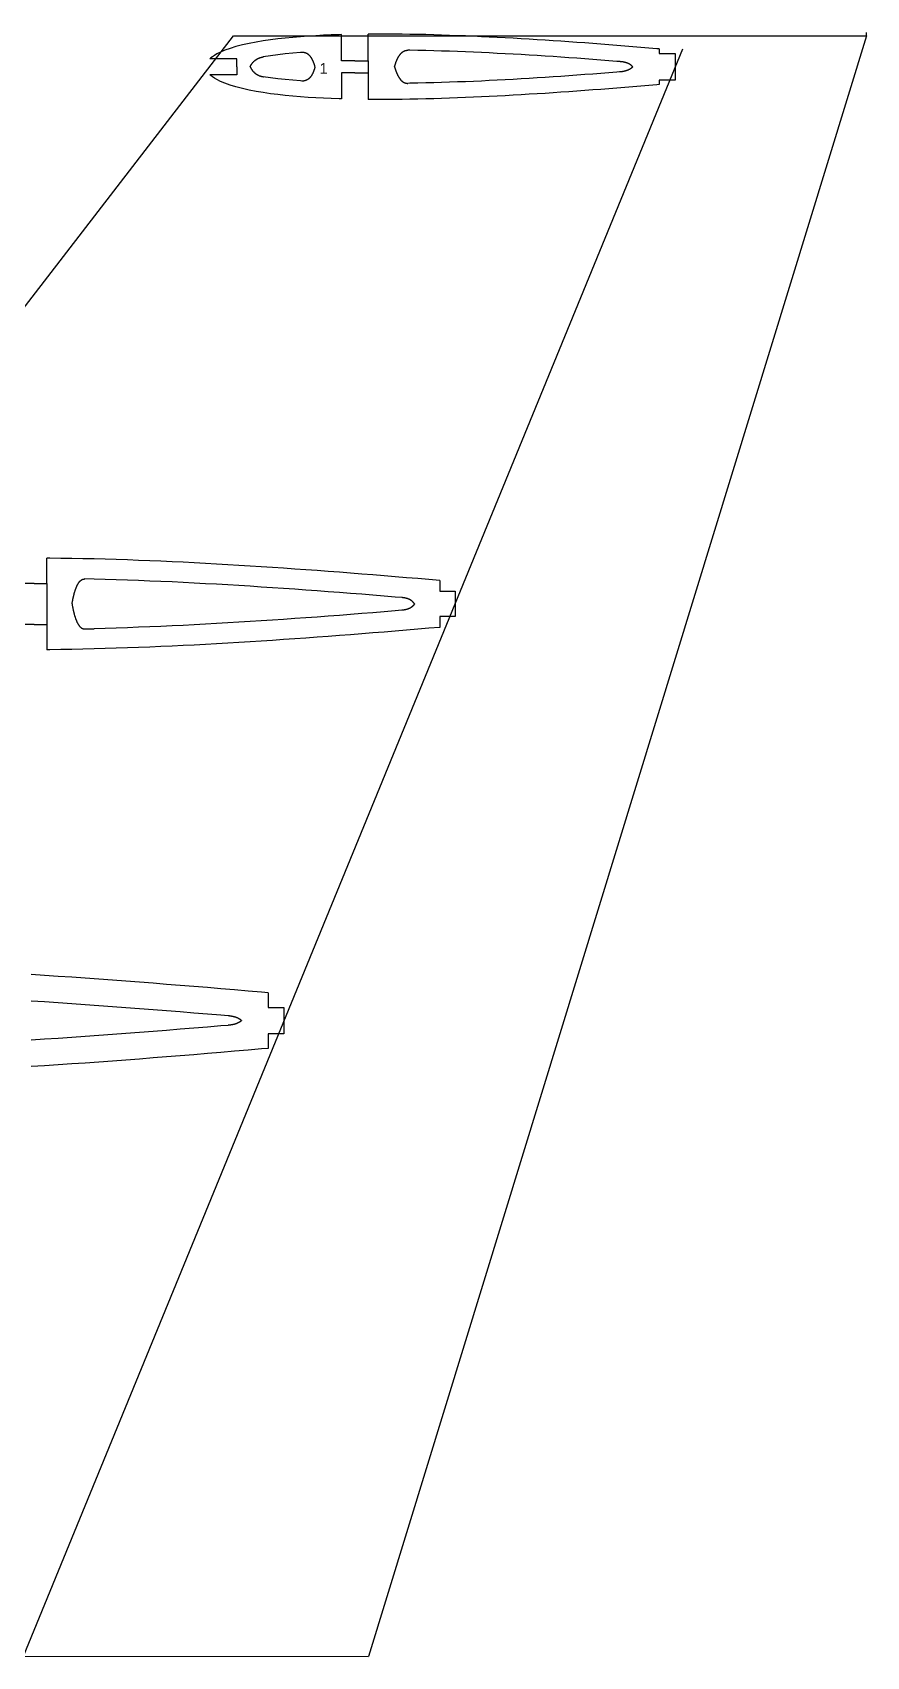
# Model space of a CAD drawing. Header units: millimetres. Extents: x 126 to 551, y 135 to 428.
# Drawn here: x 493.08 to 516.68, y 382.42 to 428.39 of the extents above; entities that cross this region are included whole.
import ezdxf

# ---------------------------------------------------------------- set-up
doc = ezdxf.new("R2010")
doc.units = ezdxf.units.MM
doc.layers.add('0___1', color=7, linetype='Continuous')
doc.layers.add('7', color=7, linetype='Continuous')
doc.styles.get("Standard").update_dxf_attribs({"font": 'arial.ttf'})

# ---------------------------------------------------------------- blocks, each defined once
blk = doc.blocks.new('*U21')
at = {"layer": '0___1'}
blk.add_text('1', height=2, dxfattribs=at).set_placement((-1073.86, 2538.17))

msp = doc.modelspace()

# ---------------------------------------------------------------- linework, layer by layer
at = {"color": 2}
for p, q in [((463.544, 382.566), (498.765, 428.293)), ((516.681, 428.293), (502.583, 382.416)), ((511.469, 427.918), (492.813, 382.416))]:
    msp.add_line(p, q, dxfattribs=at)
at = {"color": 3}
for p, q in [((498.765, 428.293), (516.681, 428.293)), ((516.681, 428.293), (516.681, 428.387))]:
    msp.add_line(p, q, dxfattribs=at)
for p, q in [((501.824, 427.585), (501.824, 428.326)), ((502.574, 427.585), (502.574, 428.34)), ((498.861, 427.641), (498.1, 427.641)), ((498.861, 427.416), (498.861, 427.641)), ((502.199, 427.585), (501.824, 427.585)), ((502.199, 427.585), (502.574, 427.585)), ((502.574, 427.585), (502.574, 427.246)), ((510.814, 427.921), (510.814, 427.791)), ((510.814, 427.791), (511.264, 427.791)), ((511.264, 427.791), (511.264, 427.041)), ((498.861, 427.191), (498.1, 427.191)), ((498.861, 427.416), (498.861, 427.191)), ((502.199, 427.246), (501.824, 427.246)), ((501.824, 427.246), (501.824, 426.505)), ((502.199, 427.246), (502.574, 427.246)), ((502.574, 427.246), (502.574, 426.492)), ((510.814, 427.041), (510.814, 426.911)), ((511.264, 427.041), (510.814, 427.041)), ((493.48, 412.79), (493.48, 413.505)), ((504.605, 412.873), (504.605, 412.568)), ((493.122, 412.79), (492.764, 412.79)), ((493.122, 412.79), (493.48, 412.79)), ((493.48, 412.79), (493.48, 411.63)), ((504.605, 412.568), (505.035, 412.568)), ((505.035, 412.568), (505.035, 411.852)), ((493.122, 411.63), (492.764, 411.63)), ((493.122, 411.63), (493.48, 411.63)), ((493.48, 411.63), (493.48, 410.915)), ((494.555, 411.504), (494.821, 411.51)), ((504.605, 411.852), (504.605, 411.548)), ((505.035, 411.852), (504.605, 411.852)), ((499.743, 401.203), (499.743, 400.791)), ((499.743, 400.791), (500.193, 400.791)), ((500.193, 400.791), (500.193, 400.041)), ((499.743, 400.041), (499.743, 399.628)), ((500.193, 400.041), (499.743, 400.041))]:
    msp.add_line(p, q)
at = {"color": 242, "true_color": 0xcd2027}
msp.add_line((373.409, 382.51), (502.583, 382.416), dxfattribs=at)
for points in [[(499.236, 427.416, 0), (499.239, 427.421, 0), (499.242, 427.425, 0), (499.243, 427.431, 0), (499.246, 427.436, 0), (499.248, 427.44, 0), (499.251, 427.445, 0), (499.254, 427.449, 0), (499.257, 427.454, 0), (499.258, 427.458, 0), (499.261, 427.463, 0), (499.264, 427.467, 0), (499.267, 427.472, 0), (499.269, 427.476, 0), (499.272, 427.481, 0), (499.275, 427.485, 0), (499.278, 427.49, 0), (499.281, 427.494, 0), (499.284, 427.499, 0), (499.287, 427.503, 0), (499.29, 427.506, 0), (499.293, 427.511, 0), (499.296, 427.515, 0), (499.299, 427.52, 0), (499.302, 427.523, 0), (499.305, 427.527, 0), (499.308, 427.53, 0), (499.312, 427.535, 0), (499.315, 427.539, 0), (499.318, 427.542, 0), (499.321, 427.547, 0), (499.324, 427.55, 0), (499.329, 427.553, 0), (499.332, 427.557, 0), (499.335, 427.56, 0), (499.339, 427.565, 0), (499.342, 427.568, 0), (499.345, 427.571, 0), (499.35, 427.574, 0), (499.353, 427.578, 0), (499.357, 427.581, 0), (499.36, 427.584, 0), (499.365, 427.587, 0), (499.368, 427.59, 0), (499.372, 427.593, 0), (499.375, 427.596, 0), (499.38, 427.601, 0), (499.383, 427.604, 0), (499.387, 427.607, 0), (499.392, 427.608, 0), (499.395, 427.611, 0), (499.399, 427.614, 0), (499.404, 427.617, 0), (499.408, 427.62, 0), (499.411, 427.623, 0), (499.416, 427.626, 0), (499.42, 427.628, 0), (499.425, 427.631, 0), (499.429, 427.634, 0), (499.432, 427.635, 0), (499.437, 427.638, 0), (499.441, 427.641, 0), (499.446, 427.643, 0), (499.45, 427.646, 0), (499.455, 427.647, 0), (499.459, 427.65, 0), (499.464, 427.652, 0), (499.468, 427.655, 0), (499.473, 427.656, 0), (499.479, 427.659, 0), (499.483, 427.661, 0), (499.488, 427.662, 0), (499.492, 427.665, 0), (499.497, 427.667, 0), (499.501, 427.668, 0), (499.507, 427.67, 0), (499.512, 427.673, 0), (499.516, 427.674, 0), (499.522, 427.676, 0), (499.527, 427.677, 0), (499.531, 427.679, 0), (499.537, 427.68, 0), (499.542, 427.682, 0), (499.546, 427.683, 0), (499.552, 427.685, 0), (499.557, 427.686, 0), (499.563, 427.688, 0), (499.567, 427.689, 0), (499.573, 427.691, 0), (499.579, 427.692, 0), (499.584, 427.692, 0), (499.59, 427.694, 0), (499.594, 427.695, 0), (499.6, 427.697, 0), (499.606, 427.697, 0), (499.611, 427.698, 0)], [(501.073, 427.416, 0), (501.072, 427.425, 0), (501.069, 427.433, 0), (501.066, 427.442, 0), (501.064, 427.451, 0), (501.061, 427.458, 0), (501.058, 427.467, 0), (501.057, 427.476, 0), (501.054, 427.484, 0), (501.051, 427.491, 0), (501.049, 427.5, 0), (501.046, 427.508, 0), (501.043, 427.515, 0), (501.04, 427.523, 0), (501.037, 427.53, 0), (501.034, 427.538, 0), (501.031, 427.545, 0), (501.028, 427.553, 0), (501.027, 427.56, 0), (501.024, 427.566, 0), (501.021, 427.574, 0), (501.018, 427.581, 0), (501.013, 427.587, 0), (501.01, 427.595, 0), (501.007, 427.601, 0), (501.004, 427.607, 0), (501.001, 427.614, 0), (500.998, 427.62, 0), (500.995, 427.626, 0), (500.992, 427.632, 0), (500.988, 427.638, 0), (500.985, 427.644, 0), (500.982, 427.65, 0), (500.979, 427.656, 0), (500.974, 427.661, 0), (500.971, 427.667, 0), (500.968, 427.673, 0), (500.964, 427.677, 0), (500.961, 427.683, 0), (500.956, 427.688, 0), (500.953, 427.692, 0), (500.949, 427.698, 0), (500.946, 427.703, 0), (500.941, 427.707, 0), (500.938, 427.712, 0), (500.934, 427.716, 0), (500.931, 427.721, 0), (500.926, 427.725, 0), (500.922, 427.73, 0), (500.919, 427.734, 0), (500.914, 427.737, 0), (500.91, 427.742, 0), (500.907, 427.746, 0), (500.902, 427.749, 0), (500.898, 427.754, 0), (500.893, 427.757, 0), (500.89, 427.76, 0), (500.886, 427.763, 0), (500.881, 427.767, 0), (500.877, 427.77, 0), (500.872, 427.773, 0), (500.868, 427.776, 0), (500.863, 427.779, 0), (500.859, 427.782, 0), (500.854, 427.784, 0), (500.85, 427.787, 0), (500.845, 427.79, 0), (500.841, 427.791, 0), (500.836, 427.794, 0), (500.832, 427.796, 0), (500.827, 427.799, 0), (500.823, 427.8, 0), (500.817, 427.802, 0), (500.812, 427.805, 0), (500.808, 427.806, 0), (500.803, 427.808, 0), (500.799, 427.809, 0), (500.793, 427.811, 0), (500.788, 427.812, 0), (500.784, 427.812, 0), (500.778, 427.814, 0), (500.773, 427.815, 0), (500.767, 427.817, 0), (500.763, 427.817, 0), (500.758, 427.818, 0), (500.752, 427.818, 0), (500.748, 427.818, 0), (500.742, 427.82, 0), (500.737, 427.82, 0), (500.731, 427.82, 0), (500.725, 427.82, 0), (500.721, 427.82, 0), (500.715, 427.82, 0), (500.71, 427.82, 0), (500.704, 427.82, 0), (500.698, 427.82, 0)], [(503.323, 427.416, 0), (503.326, 427.425, 0), (503.329, 427.436, 0), (503.332, 427.445, 0), (503.335, 427.455, 0), (503.338, 427.464, 0), (503.341, 427.473, 0), (503.344, 427.482, 0), (503.347, 427.491, 0), (503.35, 427.502, 0), (503.353, 427.509, 0), (503.356, 427.518, 0), (503.359, 427.527, 0), (503.362, 427.536, 0), (503.365, 427.545, 0), (503.368, 427.553, 0), (503.373, 427.562, 0), (503.376, 427.569, 0), (503.379, 427.578, 0), (503.382, 427.586, 0), (503.385, 427.593, 0), (503.388, 427.601, 0), (503.392, 427.61, 0), (503.395, 427.617, 0), (503.398, 427.625, 0), (503.401, 427.631, 0), (503.406, 427.638, 0), (503.409, 427.646, 0), (503.412, 427.653, 0), (503.416, 427.659, 0), (503.419, 427.667, 0), (503.422, 427.673, 0), (503.427, 427.68, 0), (503.43, 427.686, 0), (503.434, 427.692, 0), (503.437, 427.7, 0), (503.44, 427.706, 0), (503.445, 427.712, 0), (503.448, 427.718, 0), (503.452, 427.724, 0), (503.455, 427.73, 0), (503.46, 427.734, 0), (503.463, 427.74, 0), (503.467, 427.746, 0), (503.472, 427.751, 0), (503.475, 427.757, 0), (503.479, 427.761, 0), (503.482, 427.767, 0), (503.487, 427.772, 0), (503.491, 427.776, 0), (503.494, 427.781, 0), (503.499, 427.785, 0), (503.503, 427.79, 0), (503.506, 427.794, 0), (503.511, 427.799, 0), (503.515, 427.803, 0), (503.52, 427.808, 0), (503.523, 427.811, 0), (503.527, 427.815, 0), (503.532, 427.818, 0), (503.536, 427.823, 0), (503.541, 427.826, 0), (503.544, 427.83, 0), (503.548, 427.833, 0), (503.553, 427.836, 0), (503.557, 427.839, 0), (503.562, 427.842, 0), (503.566, 427.845, 0), (503.571, 427.848, 0), (503.575, 427.851, 0), (503.58, 427.854, 0), (503.584, 427.856, 0), (503.589, 427.859, 0), (503.593, 427.86, 0), (503.598, 427.863, 0), (503.602, 427.865, 0), (503.607, 427.868, 0), (503.611, 427.869, 0), (503.616, 427.871, 0), (503.62, 427.872, 0), (503.625, 427.874, 0), (503.631, 427.875, 0), (503.635, 427.877, 0), (503.64, 427.878, 0), (503.644, 427.88, 0), (503.649, 427.88, 0), (503.655, 427.881, 0), (503.659, 427.881, 0), (503.664, 427.883, 0), (503.668, 427.883, 0), (503.674, 427.884, 0), (503.679, 427.884, 0), (503.683, 427.884, 0), (503.689, 427.884, 0), (503.694, 427.884, 0), (503.698, 427.884, 0)], [(510.063, 427.416, 0), (510.061, 427.418, 0), (510.06, 427.421, 0), (510.057, 427.424, 0), (510.055, 427.427, 0), (510.052, 427.428, 0), (510.051, 427.431, 0), (510.048, 427.434, 0), (510.045, 427.436, 0), (510.043, 427.439, 0), (510.04, 427.442, 0), (510.039, 427.443, 0), (510.036, 427.446, 0), (510.033, 427.448, 0), (510.03, 427.451, 0), (510.028, 427.452, 0), (510.025, 427.455, 0), (510.022, 427.457, 0), (510.019, 427.46, 0), (510.016, 427.461, 0), (510.013, 427.464, 0), (510.01, 427.466, 0), (510.009, 427.469, 0), (510.006, 427.47, 0), (510.003, 427.473, 0), (509.998, 427.475, 0), (509.995, 427.476, 0), (509.992, 427.479, 0), (509.989, 427.481, 0), (509.986, 427.482, 0), (509.983, 427.485, 0), (509.98, 427.487, 0), (509.977, 427.488, 0), (509.973, 427.491, 0), (509.97, 427.493, 0), (509.967, 427.494, 0), (509.962, 427.496, 0), (509.959, 427.497, 0), (509.956, 427.5, 0), (509.952, 427.502, 0), (509.949, 427.503, 0), (509.944, 427.505, 0), (509.941, 427.506, 0), (509.937, 427.508, 0), (509.934, 427.509, 0), (509.929, 427.512, 0), (509.926, 427.514, 0), (509.922, 427.515, 0), (509.919, 427.517, 0), (509.914, 427.518, 0), (509.91, 427.52, 0), (509.907, 427.521, 0), (509.902, 427.523, 0), (509.898, 427.524, 0), (509.893, 427.526, 0), (509.889, 427.527, 0), (509.886, 427.527, 0), (509.881, 427.529, 0), (509.877, 427.53, 0), (509.872, 427.532, 0), (509.868, 427.533, 0), (509.863, 427.535, 0), (509.859, 427.536, 0), (509.854, 427.536, 0), (509.85, 427.538, 0), (509.845, 427.539, 0), (509.841, 427.541, 0), (509.836, 427.541, 0), (509.83, 427.542, 0), (509.826, 427.544, 0), (509.821, 427.545, 0), (509.817, 427.545, 0), (509.812, 427.547, 0), (509.806, 427.548, 0), (509.802, 427.548, 0), (509.797, 427.55, 0), (509.791, 427.551, 0), (509.787, 427.551, 0), (509.781, 427.553, 0), (509.776, 427.553, 0), (509.772, 427.554, 0), (509.766, 427.554, 0), (509.761, 427.556, 0), (509.755, 427.556, 0), (509.749, 427.557, 0), (509.745, 427.557, 0), (509.739, 427.559, 0), (509.734, 427.559, 0), (509.728, 427.56, 0), (509.722, 427.56, 0), (509.716, 427.56, 0), (509.712, 427.562, 0), (509.706, 427.562, 0), (509.7, 427.563, 0), (509.694, 427.563, 0), (509.688, 427.563, 0)], [(499.236, 427.416, 0), (499.239, 427.41, 0), (499.242, 427.406, 0), (499.243, 427.401, 0), (499.246, 427.397, 0), (499.248, 427.391, 0), (499.251, 427.386, 0), (499.254, 427.382, 0), (499.257, 427.377, 0), (499.258, 427.373, 0), (499.261, 427.368, 0), (499.264, 427.364, 0), (499.267, 427.359, 0), (499.269, 427.355, 0), (499.272, 427.35, 0), (499.275, 427.346, 0), (499.278, 427.341, 0), (499.281, 427.337, 0), (499.284, 427.334, 0), (499.287, 427.329, 0), (499.29, 427.325, 0), (499.293, 427.32, 0), (499.296, 427.317, 0), (499.299, 427.313, 0), (499.302, 427.308, 0), (499.305, 427.305, 0), (499.308, 427.301, 0), (499.312, 427.296, 0), (499.315, 427.293, 0), (499.318, 427.289, 0), (499.321, 427.286, 0), (499.324, 427.281, 0), (499.329, 427.278, 0), (499.332, 427.275, 0), (499.335, 427.271, 0), (499.339, 427.268, 0), (499.342, 427.263, 0), (499.345, 427.26, 0), (499.35, 427.257, 0), (499.353, 427.254, 0), (499.357, 427.25, 0), (499.36, 427.247, 0), (499.365, 427.244, 0), (499.368, 427.241, 0), (499.372, 427.238, 0), (499.375, 427.235, 0), (499.38, 427.232, 0), (499.383, 427.229, 0), (499.387, 427.226, 0), (499.392, 427.223, 0), (499.395, 427.22, 0), (499.399, 427.217, 0), (499.404, 427.214, 0), (499.408, 427.211, 0), (499.411, 427.209, 0), (499.416, 427.206, 0), (499.42, 427.203, 0), (499.425, 427.2, 0), (499.429, 427.199, 0), (499.432, 427.196, 0), (499.437, 427.193, 0), (499.441, 427.191, 0), (499.446, 427.188, 0), (499.45, 427.187, 0), (499.455, 427.184, 0), (499.459, 427.181, 0), (499.464, 427.179, 0), (499.468, 427.178, 0), (499.473, 427.175, 0), (499.479, 427.173, 0), (499.483, 427.17, 0), (499.488, 427.169, 0), (499.492, 427.167, 0), (499.497, 427.164, 0), (499.501, 427.163, 0), (499.507, 427.161, 0), (499.512, 427.16, 0), (499.516, 427.158, 0), (499.522, 427.157, 0), (499.527, 427.154, 0), (499.531, 427.152, 0), (499.537, 427.151, 0), (499.542, 427.149, 0), (499.546, 427.148, 0), (499.552, 427.146, 0), (499.557, 427.145, 0), (499.563, 427.143, 0), (499.567, 427.143, 0), (499.573, 427.142, 0), (499.579, 427.14, 0), (499.584, 427.139, 0), (499.59, 427.137, 0), (499.594, 427.137, 0), (499.6, 427.136, 0), (499.606, 427.134, 0), (499.611, 427.134, 0)], [(501.073, 427.416, 0), (501.072, 427.407, 0), (501.069, 427.398, 0), (501.066, 427.389, 0), (501.064, 427.382, 0), (501.061, 427.373, 0), (501.058, 427.364, 0), (501.057, 427.356, 0), (501.054, 427.347, 0), (501.051, 427.34, 0), (501.049, 427.332, 0), (501.046, 427.325, 0), (501.043, 427.316, 0), (501.04, 427.308, 0), (501.037, 427.301, 0), (501.034, 427.293, 0), (501.031, 427.286, 0), (501.028, 427.278, 0), (501.027, 427.272, 0), (501.024, 427.265, 0), (501.021, 427.257, 0), (501.018, 427.251, 0), (501.013, 427.244, 0), (501.01, 427.238, 0), (501.007, 427.23, 0), (501.004, 427.224, 0), (501.001, 427.218, 0), (500.998, 427.212, 0), (500.995, 427.205, 0), (500.992, 427.199, 0), (500.988, 427.193, 0), (500.985, 427.187, 0), (500.982, 427.182, 0), (500.979, 427.176, 0), (500.974, 427.17, 0), (500.971, 427.164, 0), (500.968, 427.16, 0), (500.964, 427.154, 0), (500.961, 427.149, 0), (500.956, 427.143, 0), (500.953, 427.139, 0), (500.949, 427.134, 0), (500.946, 427.128, 0), (500.941, 427.124, 0), (500.938, 427.119, 0), (500.934, 427.115, 0), (500.931, 427.11, 0), (500.926, 427.106, 0), (500.922, 427.101, 0), (500.919, 427.098, 0), (500.914, 427.094, 0), (500.91, 427.089, 0), (500.907, 427.086, 0), (500.902, 427.082, 0), (500.898, 427.079, 0), (500.893, 427.074, 0), (500.89, 427.071, 0), (500.886, 427.068, 0), (500.881, 427.065, 0), (500.877, 427.062, 0), (500.872, 427.059, 0), (500.868, 427.056, 0), (500.863, 427.053, 0), (500.859, 427.05, 0), (500.854, 427.047, 0), (500.85, 427.044, 0), (500.845, 427.043, 0), (500.841, 427.04, 0), (500.836, 427.038, 0), (500.832, 427.035, 0), (500.827, 427.034, 0), (500.823, 427.031, 0), (500.817, 427.029, 0), (500.812, 427.028, 0), (500.808, 427.026, 0), (500.803, 427.025, 0), (500.799, 427.023, 0), (500.793, 427.022, 0), (500.788, 427.02, 0), (500.784, 427.019, 0), (500.778, 427.017, 0), (500.773, 427.016, 0), (500.767, 427.016, 0), (500.763, 427.014, 0), (500.758, 427.014, 0), (500.752, 427.013, 0), (500.748, 427.013, 0), (500.742, 427.013, 0), (500.737, 427.013, 0), (500.731, 427.011, 0), (500.725, 427.011, 0), (500.721, 427.011, 0), (500.715, 427.011, 0), (500.71, 427.011, 0), (500.704, 427.011, 0), (500.698, 427.013, 0)], [(503.323, 427.416, 0), (503.326, 427.406, 0), (503.329, 427.397, 0), (503.332, 427.386, 0), (503.335, 427.377, 0), (503.338, 427.367, 0), (503.341, 427.358, 0), (503.344, 427.349, 0), (503.347, 427.34, 0), (503.35, 427.331, 0), (503.353, 427.322, 0), (503.356, 427.313, 0), (503.359, 427.304, 0), (503.362, 427.295, 0), (503.365, 427.287, 0), (503.368, 427.278, 0), (503.373, 427.271, 0), (503.376, 427.262, 0), (503.379, 427.254, 0), (503.382, 427.245, 0), (503.385, 427.238, 0), (503.388, 427.23, 0), (503.392, 427.223, 0), (503.395, 427.215, 0), (503.398, 427.208, 0), (503.401, 427.2, 0), (503.406, 427.193, 0), (503.409, 427.185, 0), (503.412, 427.179, 0), (503.416, 427.172, 0), (503.419, 427.164, 0), (503.422, 427.158, 0), (503.427, 427.152, 0), (503.43, 427.145, 0), (503.434, 427.139, 0), (503.437, 427.133, 0), (503.44, 427.127, 0), (503.445, 427.121, 0), (503.448, 427.115, 0), (503.452, 427.109, 0), (503.455, 427.103, 0), (503.46, 427.097, 0), (503.463, 427.091, 0), (503.467, 427.086, 0), (503.472, 427.08, 0), (503.475, 427.076, 0), (503.479, 427.07, 0), (503.482, 427.065, 0), (503.487, 427.059, 0), (503.491, 427.055, 0), (503.494, 427.05, 0), (503.499, 427.046, 0), (503.503, 427.041, 0), (503.506, 427.037, 0), (503.511, 427.032, 0), (503.515, 427.028, 0), (503.52, 427.025, 0), (503.523, 427.02, 0), (503.527, 427.016, 0), (503.532, 427.013, 0), (503.536, 427.008, 0), (503.541, 427.005, 0), (503.544, 427.002, 0), (503.548, 426.999, 0), (503.553, 426.995, 0), (503.557, 426.992, 0), (503.562, 426.989, 0), (503.566, 426.986, 0), (503.571, 426.983, 0), (503.575, 426.981, 0), (503.58, 426.978, 0), (503.584, 426.975, 0), (503.589, 426.974, 0), (503.593, 426.971, 0), (503.598, 426.969, 0), (503.602, 426.966, 0), (503.607, 426.965, 0), (503.611, 426.963, 0), (503.616, 426.96, 0), (503.62, 426.959, 0), (503.625, 426.957, 0), (503.631, 426.956, 0), (503.635, 426.954, 0), (503.64, 426.954, 0), (503.644, 426.953, 0), (503.649, 426.951, 0), (503.655, 426.95, 0), (503.659, 426.95, 0), (503.664, 426.948, 0), (503.668, 426.948, 0), (503.674, 426.948, 0), (503.679, 426.947, 0), (503.683, 426.947, 0), (503.689, 426.947, 0), (503.694, 426.947, 0), (503.698, 426.947, 0)], [(510.063, 427.416, 0), (510.061, 427.413, 0), (510.06, 427.41, 0), (510.057, 427.407, 0), (510.055, 427.406, 0), (510.052, 427.403, 0), (510.051, 427.4, 0), (510.048, 427.398, 0), (510.045, 427.395, 0), (510.043, 427.392, 0), (510.04, 427.391, 0), (510.039, 427.388, 0), (510.036, 427.386, 0), (510.033, 427.383, 0), (510.03, 427.382, 0), (510.028, 427.379, 0), (510.025, 427.376, 0), (510.022, 427.374, 0), (510.019, 427.371, 0), (510.016, 427.37, 0), (510.013, 427.368, 0), (510.01, 427.365, 0), (510.009, 427.364, 0), (510.006, 427.361, 0), (510.003, 427.359, 0), (509.998, 427.356, 0), (509.995, 427.355, 0), (509.992, 427.353, 0), (509.989, 427.35, 0), (509.986, 427.349, 0), (509.983, 427.347, 0), (509.98, 427.344, 0), (509.977, 427.343, 0), (509.973, 427.341, 0), (509.97, 427.34, 0), (509.967, 427.337, 0), (509.962, 427.335, 0), (509.959, 427.334, 0), (509.956, 427.332, 0), (509.952, 427.331, 0), (509.949, 427.328, 0), (509.944, 427.326, 0), (509.941, 427.325, 0), (509.937, 427.323, 0), (509.934, 427.322, 0), (509.929, 427.32, 0), (509.926, 427.319, 0), (509.922, 427.317, 0), (509.919, 427.316, 0), (509.914, 427.314, 0), (509.91, 427.313, 0), (509.907, 427.311, 0), (509.902, 427.31, 0), (509.898, 427.308, 0), (509.893, 427.307, 0), (509.889, 427.305, 0), (509.886, 427.304, 0), (509.881, 427.302, 0), (509.877, 427.301, 0), (509.872, 427.299, 0), (509.868, 427.298, 0), (509.863, 427.298, 0), (509.859, 427.296, 0), (509.854, 427.295, 0), (509.85, 427.293, 0), (509.845, 427.292, 0), (509.841, 427.292, 0), (509.836, 427.29, 0), (509.83, 427.289, 0), (509.826, 427.287, 0), (509.821, 427.287, 0), (509.817, 427.286, 0), (509.812, 427.284, 0), (509.806, 427.284, 0), (509.802, 427.283, 0), (509.797, 427.281, 0), (509.791, 427.281, 0), (509.787, 427.28, 0), (509.781, 427.28, 0), (509.776, 427.278, 0), (509.772, 427.278, 0), (509.766, 427.277, 0), (509.761, 427.277, 0), (509.755, 427.275, 0), (509.749, 427.275, 0), (509.745, 427.274, 0), (509.739, 427.274, 0), (509.734, 427.272, 0), (509.728, 427.272, 0), (509.722, 427.271, 0), (509.716, 427.271, 0), (509.712, 427.271, 0), (509.706, 427.269, 0), (509.7, 427.269, 0), (509.694, 427.268, 0), (509.688, 427.268, 0)], [(494.197, 412.211, 0), (494.2, 412.225, 0), (494.201, 412.239, 0), (494.204, 412.255, 0), (494.207, 412.269, 0), (494.21, 412.284, 0), (494.213, 412.297, 0), (494.216, 412.311, 0), (494.218, 412.325, 0), (494.22, 412.338, 0), (494.223, 412.353, 0), (494.226, 412.365, 0), (494.228, 412.378, 0), (494.231, 412.391, 0), (494.234, 412.404, 0), (494.237, 412.417, 0), (494.24, 412.43, 0), (494.244, 412.441, 0), (494.247, 412.454, 0), (494.25, 412.466, 0), (494.253, 412.477, 0), (494.256, 412.49, 0), (494.259, 412.502, 0), (494.261, 412.513, 0), (494.266, 412.524, 0), (494.269, 412.535, 0), (494.271, 412.546, 0), (494.274, 412.556, 0), (494.277, 412.567, 0), (494.281, 412.578, 0), (494.284, 412.588, 0), (494.287, 412.598, 0), (494.291, 412.608, 0), (494.294, 412.618, 0), (494.297, 412.628, 0), (494.302, 412.638, 0), (494.304, 412.646, 0), (494.309, 412.655, 0), (494.312, 412.665, 0), (494.316, 412.674, 0), (494.319, 412.682, 0), (494.323, 412.691, 0), (494.326, 412.699, 0), (494.33, 412.708, 0), (494.333, 412.715, 0), (494.337, 412.724, 0), (494.34, 412.731, 0), (494.345, 412.738, 0), (494.349, 412.747, 0), (494.352, 412.754, 0), (494.356, 412.761, 0), (494.36, 412.768, 0), (494.363, 412.774, 0), (494.367, 412.781, 0), (494.372, 412.787, 0), (494.376, 412.794, 0), (494.379, 412.8, 0), (494.383, 412.805, 0), (494.388, 412.811, 0), (494.392, 412.817, 0), (494.396, 412.823, 0), (494.4, 412.828, 0), (494.403, 412.834, 0), (494.408, 412.838, 0), (494.412, 412.844, 0), (494.416, 412.848, 0), (494.42, 412.853, 0), (494.425, 412.857, 0), (494.429, 412.861, 0), (494.433, 412.866, 0), (494.438, 412.87, 0), (494.442, 412.873, 0), (494.446, 412.877, 0), (494.451, 412.88, 0), (494.455, 412.884, 0), (494.461, 412.887, 0), (494.465, 412.89, 0), (494.469, 412.893, 0), (494.473, 412.896, 0), (494.478, 412.898, 0), (494.482, 412.9, 0), (494.488, 412.903, 0), (494.492, 412.904, 0), (494.496, 412.906, 0), (494.501, 412.909, 0), (494.506, 412.91, 0), (494.511, 412.911, 0), (494.515, 412.913, 0), (494.521, 412.913, 0), (494.525, 412.914, 0), (494.531, 412.916, 0), (494.535, 412.916, 0), (494.539, 412.916, 0), (494.545, 412.917, 0), (494.549, 412.917, 0), (494.555, 412.917, 0)], [(503.888, 412.211, 0), (503.887, 412.214, 0), (503.885, 412.216, 0), (503.882, 412.221, 0), (503.881, 412.224, 0), (503.878, 412.226, 0), (503.877, 412.229, 0), (503.874, 412.232, 0), (503.871, 412.236, 0), (503.869, 412.239, 0), (503.866, 412.242, 0), (503.864, 412.245, 0), (503.862, 412.248, 0), (503.859, 412.251, 0), (503.856, 412.254, 0), (503.854, 412.257, 0), (503.852, 412.259, 0), (503.849, 412.262, 0), (503.846, 412.265, 0), (503.844, 412.268, 0), (503.841, 412.271, 0), (503.838, 412.274, 0), (503.835, 412.277, 0), (503.832, 412.279, 0), (503.829, 412.282, 0), (503.826, 412.284, 0), (503.823, 412.287, 0), (503.821, 412.289, 0), (503.818, 412.292, 0), (503.815, 412.294, 0), (503.812, 412.297, 0), (503.808, 412.3, 0), (503.805, 412.301, 0), (503.802, 412.304, 0), (503.799, 412.307, 0), (503.795, 412.308, 0), (503.792, 412.311, 0), (503.789, 412.312, 0), (503.785, 412.315, 0), (503.782, 412.317, 0), (503.778, 412.32, 0), (503.775, 412.321, 0), (503.772, 412.324, 0), (503.768, 412.325, 0), (503.765, 412.328, 0), (503.76, 412.33, 0), (503.756, 412.331, 0), (503.753, 412.334, 0), (503.749, 412.335, 0), (503.745, 412.337, 0), (503.742, 412.34, 0), (503.738, 412.341, 0), (503.733, 412.343, 0), (503.73, 412.344, 0), (503.726, 412.347, 0), (503.722, 412.348, 0), (503.717, 412.35, 0), (503.713, 412.351, 0), (503.709, 412.353, 0), (503.706, 412.354, 0), (503.702, 412.355, 0), (503.697, 412.357, 0), (503.693, 412.36, 0), (503.689, 412.361, 0), (503.684, 412.361, 0), (503.679, 412.363, 0), (503.674, 412.364, 0), (503.67, 412.365, 0), (503.666, 412.367, 0), (503.662, 412.368, 0), (503.657, 412.37, 0), (503.653, 412.371, 0), (503.647, 412.373, 0), (503.643, 412.373, 0), (503.639, 412.374, 0), (503.633, 412.375, 0), (503.629, 412.377, 0), (503.624, 412.377, 0), (503.619, 412.378, 0), (503.614, 412.38, 0), (503.609, 412.38, 0), (503.604, 412.381, 0), (503.599, 412.383, 0), (503.594, 412.383, 0), (503.588, 412.384, 0), (503.584, 412.384, 0), (503.578, 412.385, 0), (503.573, 412.385, 0), (503.568, 412.387, 0), (503.563, 412.387, 0), (503.557, 412.388, 0), (503.553, 412.388, 0), (503.547, 412.39, 0), (503.541, 412.39, 0), (503.535, 412.39, 0), (503.53, 412.391, 0)], [(494.197, 412.211, 0), (494.2, 412.195, 0), (494.201, 412.181, 0), (494.204, 412.166, 0), (494.207, 412.152, 0), (494.21, 412.138, 0), (494.213, 412.123, 0), (494.216, 412.109, 0), (494.218, 412.096, 0), (494.22, 412.082, 0), (494.223, 412.069, 0), (494.226, 412.054, 0), (494.228, 412.042, 0), (494.231, 412.029, 0), (494.234, 412.016, 0), (494.237, 412.003, 0), (494.24, 411.991, 0), (494.244, 411.979, 0), (494.247, 411.967, 0), (494.25, 411.954, 0), (494.253, 411.943, 0), (494.256, 411.931, 0), (494.259, 411.92, 0), (494.261, 411.908, 0), (494.266, 411.897, 0), (494.269, 411.885, 0), (494.271, 411.874, 0), (494.274, 411.864, 0), (494.277, 411.854, 0), (494.281, 411.842, 0), (494.284, 411.832, 0), (494.287, 411.822, 0), (494.291, 411.812, 0), (494.294, 411.802, 0), (494.297, 411.792, 0), (494.302, 411.784, 0), (494.304, 411.774, 0), (494.309, 411.765, 0), (494.312, 411.756, 0), (494.316, 411.746, 0), (494.319, 411.738, 0), (494.323, 411.729, 0), (494.326, 411.722, 0), (494.33, 411.713, 0), (494.333, 411.705, 0), (494.337, 411.698, 0), (494.34, 411.689, 0), (494.345, 411.682, 0), (494.349, 411.675, 0), (494.352, 411.668, 0), (494.356, 411.66, 0), (494.36, 411.653, 0), (494.363, 411.646, 0), (494.367, 411.639, 0), (494.372, 411.633, 0), (494.376, 411.627, 0), (494.379, 411.62, 0), (494.383, 411.615, 0), (494.388, 411.609, 0), (494.392, 411.603, 0), (494.396, 411.597, 0), (494.4, 411.592, 0), (494.403, 411.587, 0), (494.408, 411.582, 0), (494.412, 411.577, 0), (494.416, 411.572, 0), (494.42, 411.567, 0), (494.425, 411.563, 0), (494.429, 411.559, 0), (494.433, 411.554, 0), (494.438, 411.552, 0), (494.442, 411.547, 0), (494.446, 411.543, 0), (494.451, 411.54, 0), (494.455, 411.537, 0), (494.461, 411.534, 0), (494.465, 411.53, 0), (494.469, 411.527, 0), (494.473, 411.526, 0), (494.478, 411.523, 0), (494.482, 411.52, 0), (494.488, 411.519, 0), (494.492, 411.516, 0), (494.496, 411.514, 0), (494.501, 411.513, 0), (494.506, 411.511, 0), (494.511, 411.51, 0), (494.515, 411.509, 0), (494.521, 411.507, 0), (494.525, 411.506, 0), (494.531, 411.506, 0), (494.535, 411.504, 0), (494.539, 411.504, 0), (494.545, 411.504, 0), (494.549, 411.504, 0), (494.555, 411.504, 0)], [(503.888, 412.211, 0), (503.887, 412.206, 0), (503.885, 412.204, 0), (503.882, 412.201, 0), (503.881, 412.198, 0), (503.878, 412.193, 0), (503.877, 412.191, 0), (503.874, 412.188, 0), (503.871, 412.185, 0), (503.869, 412.182, 0), (503.866, 412.178, 0), (503.864, 412.175, 0), (503.862, 412.172, 0), (503.859, 412.169, 0), (503.856, 412.166, 0), (503.854, 412.163, 0), (503.852, 412.161, 0), (503.849, 412.158, 0), (503.846, 412.155, 0), (503.844, 412.152, 0), (503.841, 412.149, 0), (503.838, 412.146, 0), (503.835, 412.145, 0), (503.832, 412.142, 0), (503.829, 412.139, 0), (503.826, 412.136, 0), (503.823, 412.133, 0), (503.821, 412.132, 0), (503.818, 412.129, 0), (503.815, 412.126, 0), (503.812, 412.123, 0), (503.808, 412.122, 0), (503.805, 412.119, 0), (503.802, 412.116, 0), (503.799, 412.115, 0), (503.795, 412.112, 0), (503.792, 412.11, 0), (503.789, 412.107, 0), (503.785, 412.105, 0), (503.782, 412.103, 0), (503.778, 412.1, 0), (503.775, 412.099, 0), (503.772, 412.096, 0), (503.768, 412.095, 0), (503.765, 412.093, 0), (503.76, 412.09, 0), (503.756, 412.089, 0), (503.753, 412.087, 0), (503.749, 412.085, 0), (503.745, 412.083, 0), (503.742, 412.082, 0), (503.738, 412.079, 0), (503.733, 412.077, 0), (503.73, 412.076, 0), (503.726, 412.075, 0), (503.722, 412.073, 0), (503.717, 412.07, 0), (503.713, 412.069, 0), (503.709, 412.067, 0), (503.706, 412.066, 0), (503.702, 412.065, 0), (503.697, 412.063, 0), (503.693, 412.062, 0), (503.689, 412.06, 0), (503.684, 412.059, 0), (503.679, 412.057, 0), (503.674, 412.056, 0), (503.67, 412.054, 0), (503.666, 412.053, 0), (503.662, 412.052, 0), (503.657, 412.05, 0), (503.653, 412.05, 0), (503.647, 412.049, 0), (503.643, 412.047, 0), (503.639, 412.046, 0), (503.633, 412.044, 0), (503.629, 412.044, 0), (503.624, 412.043, 0), (503.619, 412.042, 0), (503.614, 412.042, 0), (503.609, 412.04, 0), (503.604, 412.039, 0), (503.599, 412.039, 0), (503.594, 412.037, 0), (503.588, 412.037, 0), (503.584, 412.036, 0), (503.578, 412.034, 0), (503.573, 412.034, 0), (503.568, 412.034, 0), (503.563, 412.033, 0), (503.557, 412.033, 0), (503.553, 412.032, 0), (503.547, 412.032, 0), (503.541, 412.03, 0), (503.535, 412.03, 0), (503.53, 412.03, 0)], [(498.993, 400.416, 0), (498.991, 400.418, 0), (498.988, 400.421, 0), (498.985, 400.422, 0), (498.982, 400.425, 0), (498.979, 400.427, 0), (498.978, 400.43, 0), (498.975, 400.431, 0), (498.972, 400.434, 0), (498.969, 400.436, 0), (498.966, 400.439, 0), (498.963, 400.44, 0), (498.96, 400.443, 0), (498.957, 400.445, 0), (498.954, 400.446, 0), (498.951, 400.449, 0), (498.948, 400.451, 0), (498.945, 400.454, 0), (498.942, 400.455, 0), (498.939, 400.457, 0), (498.936, 400.46, 0), (498.931, 400.461, 0), (498.928, 400.463, 0), (498.925, 400.464, 0), (498.922, 400.467, 0), (498.919, 400.469, 0), (498.916, 400.47, 0), (498.912, 400.472, 0), (498.909, 400.475, 0), (498.906, 400.476, 0), (498.901, 400.478, 0), (498.898, 400.479, 0), (498.895, 400.481, 0), (498.891, 400.482, 0), (498.888, 400.485, 0), (498.885, 400.487, 0), (498.88, 400.488, 0), (498.877, 400.49, 0), (498.873, 400.491, 0), (498.87, 400.493, 0), (498.865, 400.494, 0), (498.862, 400.496, 0), (498.858, 400.497, 0), (498.855, 400.499, 0), (498.85, 400.5, 0), (498.847, 400.502, 0), (498.843, 400.503, 0), (498.84, 400.505, 0), (498.835, 400.506, 0), (498.831, 400.508, 0), (498.828, 400.509, 0), (498.823, 400.511, 0), (498.819, 400.511, 0), (498.814, 400.512, 0), (498.811, 400.514, 0), (498.807, 400.515, 0), (498.802, 400.517, 0), (498.798, 400.518, 0), (498.795, 400.518, 0), (498.79, 400.52, 0), (498.786, 400.521, 0), (498.781, 400.523, 0), (498.777, 400.524, 0), (498.772, 400.524, 0), (498.768, 400.526, 0), (498.763, 400.527, 0), (498.759, 400.527, 0), (498.754, 400.529, 0), (498.75, 400.53, 0), (498.745, 400.53, 0), (498.741, 400.532, 0), (498.736, 400.533, 0), (498.732, 400.533, 0), (498.727, 400.535, 0), (498.723, 400.535, 0), (498.718, 400.536, 0), (498.714, 400.538, 0), (498.709, 400.538, 0), (498.703, 400.539, 0), (498.699, 400.539, 0), (498.694, 400.541, 0), (498.69, 400.541, 0), (498.684, 400.542, 0), (498.679, 400.542, 0), (498.675, 400.544, 0), (498.67, 400.544, 0), (498.664, 400.544, 0), (498.66, 400.545, 0), (498.655, 400.545, 0), (498.649, 400.547, 0), (498.645, 400.547, 0), (498.639, 400.547, 0), (498.634, 400.548, 0), (498.628, 400.548, 0), (498.624, 400.548, 0), (498.618, 400.55, 0)], [(498.993, 400.416, 0), (498.991, 400.413, 0), (498.988, 400.412, 0), (498.985, 400.409, 0), (498.982, 400.406, 0), (498.979, 400.404, 0), (498.978, 400.401, 0), (498.975, 400.4, 0), (498.972, 400.398, 0), (498.969, 400.395, 0), (498.966, 400.394, 0), (498.963, 400.391, 0), (498.96, 400.389, 0), (498.957, 400.386, 0), (498.954, 400.385, 0), (498.951, 400.383, 0), (498.948, 400.38, 0), (498.945, 400.379, 0), (498.942, 400.376, 0), (498.939, 400.374, 0), (498.936, 400.373, 0), (498.931, 400.371, 0), (498.928, 400.368, 0), (498.925, 400.367, 0), (498.922, 400.365, 0), (498.919, 400.362, 0), (498.916, 400.361, 0), (498.912, 400.359, 0), (498.909, 400.358, 0), (498.906, 400.356, 0), (498.901, 400.353, 0), (498.898, 400.352, 0), (498.895, 400.35, 0), (498.891, 400.349, 0), (498.888, 400.347, 0), (498.885, 400.346, 0), (498.88, 400.344, 0), (498.877, 400.343, 0), (498.873, 400.34, 0), (498.87, 400.338, 0), (498.865, 400.337, 0), (498.862, 400.335, 0), (498.858, 400.334, 0), (498.855, 400.332, 0), (498.85, 400.331, 0), (498.847, 400.329, 0), (498.843, 400.328, 0), (498.84, 400.326, 0), (498.835, 400.326, 0), (498.831, 400.325, 0), (498.828, 400.323, 0), (498.823, 400.322, 0), (498.819, 400.32, 0), (498.814, 400.319, 0), (498.811, 400.317, 0), (498.807, 400.316, 0), (498.802, 400.316, 0), (498.798, 400.314, 0), (498.795, 400.313, 0), (498.79, 400.311, 0), (498.786, 400.31, 0), (498.781, 400.31, 0), (498.777, 400.308, 0), (498.772, 400.307, 0), (498.768, 400.305, 0), (498.763, 400.305, 0), (498.759, 400.304, 0), (498.754, 400.302, 0), (498.75, 400.302, 0), (498.745, 400.301, 0), (498.741, 400.299, 0), (498.736, 400.299, 0), (498.732, 400.298, 0), (498.727, 400.296, 0), (498.723, 400.296, 0), (498.718, 400.295, 0), (498.714, 400.295, 0), (498.709, 400.293, 0), (498.703, 400.293, 0), (498.699, 400.292, 0), (498.694, 400.292, 0), (498.69, 400.29, 0), (498.684, 400.29, 0), (498.679, 400.289, 0), (498.675, 400.289, 0), (498.67, 400.287, 0), (498.664, 400.287, 0), (498.66, 400.286, 0), (498.655, 400.286, 0), (498.649, 400.286, 0), (498.645, 400.284, 0), (498.639, 400.284, 0), (498.634, 400.284, 0), (498.628, 400.283, 0), (498.624, 400.283, 0), (498.618, 400.283, 0)]]:
    msp.add_polyline3d(points)
at = {"layer": '7', "linetype": 'Continuous'}
for points in [[(501.824, 428.326), (501.754, 428.324), (501.534, 428.316), (501.314, 428.307), (501.095, 428.295), (500.878, 428.282), (500.661, 428.266), (500.446, 428.248), (500.233, 428.228), (500.022, 428.204), (499.813, 428.178), (499.607, 428.147), (499.406, 428.113), (499.209, 428.075), (499.019, 428.033), (498.837, 427.986), (498.669, 427.935), (498.519, 427.882), (498.394, 427.829), (498.297, 427.779), (498.224, 427.736), (498.169, 427.698), (498.128, 427.666), (498.1, 427.641)], [(510.814, 427.921), (510.744, 427.927), (510.518, 427.946), (510.292, 427.965), (510.066, 427.983), (509.84, 428.001), (509.614, 428.019), (509.388, 428.037), (509.163, 428.055), (508.937, 428.072), (508.711, 428.089), (508.485, 428.105), (508.26, 428.121), (508.034, 428.137), (507.809, 428.152), (507.583, 428.167), (507.358, 428.182), (507.133, 428.195), (506.907, 428.209), (506.682, 428.222), (506.457, 428.234), (506.232, 428.246), (506.006, 428.257), (505.781, 428.268), (505.556, 428.278), (505.331, 428.288), (505.106, 428.296), (504.882, 428.305), (504.657, 428.312), (504.432, 428.319), (504.208, 428.325), (503.983, 428.33), (503.759, 428.334), (503.535, 428.337), (503.311, 428.34), (503.088, 428.341), (502.864, 428.341), (502.641, 428.34), (502.574, 428.34)], [(500.699, 427.819), (500.661, 427.816), (500.446, 427.798), (500.233, 427.778), (500.022, 427.754), (499.813, 427.728), (499.607, 427.697)], [(509.689, 427.563), (509.614, 427.569), (509.388, 427.587), (509.163, 427.605), (508.937, 427.622), (508.711, 427.639), (508.485, 427.655), (508.26, 427.671), (508.034, 427.687), (507.809, 427.702), (507.583, 427.717), (507.358, 427.732), (507.133, 427.745), (506.907, 427.759), (506.682, 427.772), (506.457, 427.784), (506.232, 427.796), (506.006, 427.807), (505.781, 427.818), (505.556, 427.828), (505.331, 427.838), (505.106, 427.846), (504.882, 427.855), (504.657, 427.862), (504.432, 427.869), (504.208, 427.875), (503.983, 427.88), (503.759, 427.884), (503.699, 427.885)], [(501.824, 426.505), (501.754, 426.507), (501.534, 426.515), (501.314, 426.525), (501.095, 426.536), (500.878, 426.549), (500.661, 426.565), (500.446, 426.583), (500.233, 426.604), (500.022, 426.627), (499.813, 426.654), (499.607, 426.684), (499.406, 426.718), (499.209, 426.756), (499.019, 426.799), (498.837, 426.846), (498.669, 426.896), (498.519, 426.95), (498.394, 427.003), (498.297, 427.052), (498.224, 427.096), (498.169, 427.133), (498.128, 427.165), (498.1, 427.191)], [(500.699, 427.012), (500.661, 427.015), (500.446, 427.033), (500.233, 427.054), (500.022, 427.077), (499.813, 427.104), (499.607, 427.134)], [(509.689, 427.268), (509.614, 427.262), (509.388, 427.244), (509.163, 427.227), (508.937, 427.21), (508.711, 427.193), (508.485, 427.176), (508.26, 427.16), (508.034, 427.144), (507.809, 427.129), (507.583, 427.114), (507.358, 427.1), (507.133, 427.086), (506.907, 427.072), (506.682, 427.059), (506.457, 427.047), (506.232, 427.035), (506.006, 427.024), (505.781, 427.013), (505.556, 427.003), (505.331, 426.994), (505.106, 426.985), (504.882, 426.977), (504.657, 426.969), (504.432, 426.963), (504.208, 426.957), (503.983, 426.952), (503.759, 426.948), (503.699, 426.947)], [(510.814, 426.911), (510.744, 426.905), (510.518, 426.886), (510.292, 426.867), (510.066, 426.848), (509.84, 426.83), (509.614, 426.812), (509.388, 426.794), (509.163, 426.777), (508.937, 426.76), (508.711, 426.743), (508.485, 426.726), (508.26, 426.71), (508.034, 426.694), (507.809, 426.679), (507.583, 426.664), (507.358, 426.65), (507.133, 426.636), (506.907, 426.622), (506.682, 426.609), (506.457, 426.597), (506.232, 426.585), (506.006, 426.574), (505.781, 426.563), (505.556, 426.553), (505.331, 426.544), (505.106, 426.535), (504.882, 426.527), (504.657, 426.519), (504.432, 426.513), (504.208, 426.507), (503.983, 426.502), (503.759, 426.498), (503.535, 426.494), (503.311, 426.492), (503.088, 426.49), (502.864, 426.49), (502.641, 426.491), (502.574, 426.492)], [(504.605, 412.873), (504.295, 412.899), (503.979, 412.926), (503.662, 412.953), (503.345, 412.979), (503.029, 413.005), (502.712, 413.031), (502.396, 413.056), (502.08, 413.081), (501.763, 413.106), (501.447, 413.13), (501.131, 413.153), (500.814, 413.176), (500.498, 413.199), (500.182, 413.221), (499.866, 413.242), (499.55, 413.263), (499.235, 413.283), (498.919, 413.303), (498.603, 413.322), (498.288, 413.34), (497.972, 413.357), (497.657, 413.374), (497.341, 413.39), (497.026, 413.405), (496.71, 413.419), (496.395, 413.432), (496.08, 413.444), (495.765, 413.456), (495.45, 413.466), (495.135, 413.476), (494.821, 413.484), (494.506, 413.491), (494.192, 413.497), (493.878, 413.501), (493.565, 413.505), (493.48, 413.505)], [(503.53, 412.391), (503.345, 412.406), (503.029, 412.432), (502.712, 412.458), (502.396, 412.483), (502.08, 412.508), (501.763, 412.532), (501.447, 412.556), (501.131, 412.58), (500.814, 412.603), (500.498, 412.626), (500.182, 412.648), (499.866, 412.669), (499.55, 412.69), (499.235, 412.71), (498.919, 412.73), (498.603, 412.749), (498.288, 412.767), (497.972, 412.784), (497.657, 412.801), (497.341, 412.817), (497.026, 412.832), (496.71, 412.846), (496.395, 412.859), (496.08, 412.871), (495.765, 412.883), (495.45, 412.893), (495.135, 412.902), (494.821, 412.911), (494.555, 412.917)], [(503.53, 412.03), (503.345, 412.014), (503.029, 411.988), (502.712, 411.963), (502.396, 411.937), (502.08, 411.912), (501.763, 411.888), (501.447, 411.864), (501.131, 411.84), (500.814, 411.817), (500.498, 411.795), (500.182, 411.773), (499.866, 411.751), (499.55, 411.73), (499.235, 411.71), (498.919, 411.691), (498.603, 411.672), (498.288, 411.654), (497.972, 411.636), (497.657, 411.62), (497.341, 411.604), (497.026, 411.589), (496.71, 411.575), (496.395, 411.562), (496.08, 411.549), (495.765, 411.538), (495.45, 411.527), (495.135, 411.518), (494.821, 411.51)], [(504.605, 411.548), (504.295, 411.521), (503.979, 411.494), (503.662, 411.468), (503.345, 411.441), (503.029, 411.415), (502.712, 411.389), (502.396, 411.364), (502.08, 411.339), (501.763, 411.315), (501.447, 411.291), (501.131, 411.267), (500.814, 411.244), (500.498, 411.221), (500.182, 411.2), (499.866, 411.178), (499.55, 411.157), (499.235, 411.137), (498.919, 411.117), (498.603, 411.099), (498.288, 411.08), (497.972, 411.063), (497.657, 411.047), (497.341, 411.031), (497.026, 411.016), (496.71, 411.002), (496.395, 410.988), (496.08, 410.976), (495.765, 410.965), (495.45, 410.954), (495.135, 410.945), (494.821, 410.937), (494.506, 410.93), (494.192, 410.924), (493.878, 410.919), (493.565, 410.916), (493.48, 410.915)], [(499.743, 401.203), (499.563, 401.219), (499.179, 401.252), (498.795, 401.284), (498.411, 401.317), (498.026, 401.349), (497.642, 401.38), (497.258, 401.411), (496.874, 401.442), (496.49, 401.472), (496.107, 401.502), (495.723, 401.531), (495.339, 401.56), (494.955, 401.588), (494.572, 401.615), (494.188, 401.642), (493.805, 401.668), (493.422, 401.693), (493.039, 401.718)], [(498.618, 400.549), (498.411, 400.567), (498.026, 400.599), (497.642, 400.63), (497.258, 400.661), (496.874, 400.692), (496.49, 400.722), (496.107, 400.752), (495.723, 400.781), (495.339, 400.81), (494.955, 400.838), (494.572, 400.865), (494.188, 400.892), (493.805, 400.918), (493.422, 400.943), (493.039, 400.968)], [(498.618, 400.282), (498.411, 400.265), (498.026, 400.233), (497.642, 400.201), (497.258, 400.17), (496.874, 400.139), (496.49, 400.109), (496.107, 400.079), (495.723, 400.05), (495.339, 400.022), (494.955, 399.994), (494.572, 399.966), (494.188, 399.939), (493.805, 399.913), (493.422, 399.888), (493.039, 399.864)], [(499.743, 399.628), (499.563, 399.613), (499.179, 399.58), (498.795, 399.547), (498.411, 399.515), (498.026, 399.483), (497.642, 399.451), (497.258, 399.42), (496.874, 399.389), (496.49, 399.359), (496.107, 399.329), (495.723, 399.3), (495.339, 399.272), (494.955, 399.244), (494.572, 399.216), (494.188, 399.189), (493.805, 399.163), (493.422, 399.138), (493.039, 399.114)]]:
    msp.add_lwpolyline(points, dxfattribs=at)

# ---------------------------------------------------------------- block references
at = {"xscale": 0.15, "yscale": 0.15, "zscale": 0.15}
msp.add_blockref('*U21', (662.278, 46.494), dxfattribs=at)

doc.saveas('drawing.dxf')
